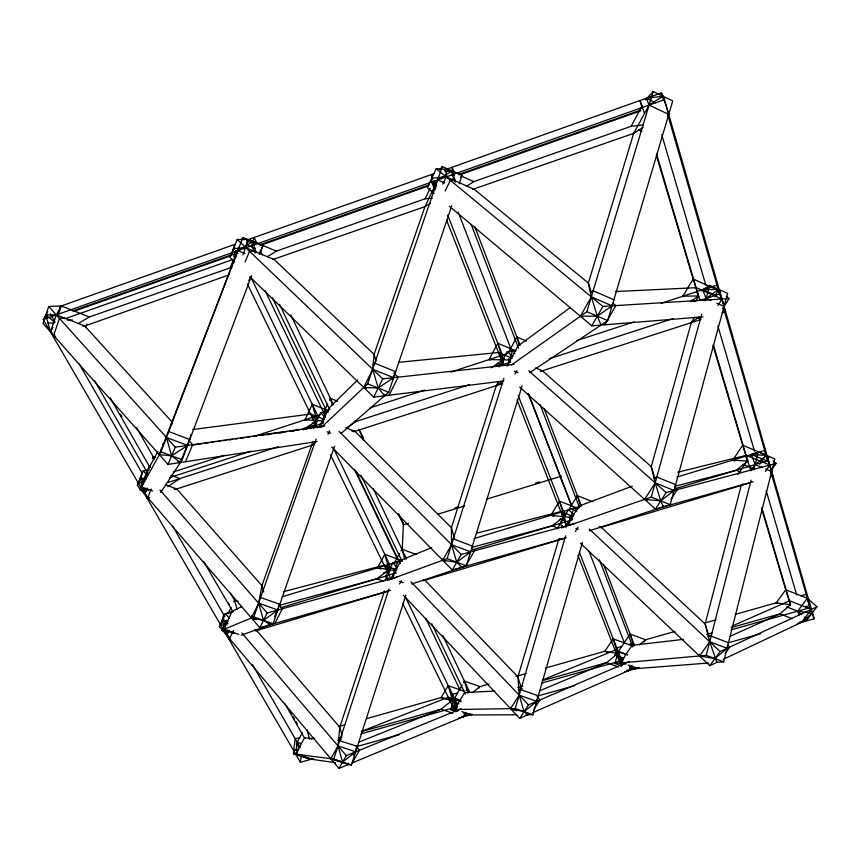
<?xml version="1.0" encoding="UTF-8"?>
<svg xmlns="http://www.w3.org/2000/svg" width="860" height="860" viewBox="0 0 860 860"><rect width="100%" height="100%" fill="white"/><g stroke="black" fill="none" stroke-linecap="round" stroke-linejoin="round"><path stroke-width="1.29" d="M442.739 558.678L442.739 560.268L445.114 561.15M437.708 177.386L437.675 179.912L424.947 206.636L374.089 354.374L372.67 369.23L363.769 387.484L366.22 388.462M431.838 174.429L431.656 182.041L434.827 190.125M402.254 549.357L403.469 522.708M394.202 568.75L393.944 573.577L395.503 572.438M388.913 575.103L389.548 564.214L334.11 449.522M393.783 375.433L392.504 379.926M384.667 394.933L384.603 395.783L378.196 388.043L372.67 369.23L393.633 377.669L378.196 388.043L363.769 387.484L363.855 386.645M355.911 748.673L355.675 751.79L353.675 755.263M348.472 763.132L348.354 764.529L338.958 768.432L219.322 626.521L225.427 613.653L232.673 611.707M330.917 757.337L330.777 758.735L348.354 764.529L342.602 762.046L330.777 758.735L338.002 745.921L339.775 727.237L384.506 590.917M313.642 758.617L300.419 762.304L301.172 756.349L300.677 754.586M296.162 750.135L297.194 742.255L302.44 732.591M322.07 420.024L321.5 423.711L323.209 422.561M316.158 425.453L317.727 415.606L250.765 277.07M278.156 608.353L274.501 616.76M278.21 608.02L278.586 605.741M268.18 623.822L270.567 624.661L270.739 623.661M251.948 615.33L251.432 617.964L256.216 619.63M228.792 638.958L229.276 636.69M227.631 630.111L226.556 635.11L228.319 635.712M225.288 620.909L223.374 629.628L228.351 632.39M580.457 543.262L709.833 665.694L716.81 662.393L723.647 661.867L774.838 458.896L758.326 452.016L751.414 454.478L750.382 456.015M674.992 631.423L645.527 639.765L630.101 634.024L618.2 651.643L614.964 663.468L706.254 655.374L751.102 480.213M753.768 469.807L758.326 452.016M741.46 484.631L705.135 623.951L709.726 641.775L716.81 662.393L716.552 661.383M589.229 530.835L670.241 504.659L727.635 293.357L709.704 285.391L702.77 289.691L701.953 291.024M577.339 509.399L573.749 508.002L568.632 525.567L651.267 497.091L701.749 314.201M705.501 300.602L709.704 285.391M694.514 317.351L691.268 322.661L651.267 466.658L655.191 482.89L660.77 500.875L663.415 506.862L663.189 505.938M525.492 713.864L527.986 714.735L532.867 714.714L582.435 542.391M259.29 254.141L262.859 245.756L242.896 237.446L241.488 240.381M452.758 702.609L450.629 709.618L515.28 708.554L565.643 535.823M558.989 538.607L517.935 676.874L519.182 695.159L524.084 711.639L527.986 714.735L519.73 718.347L403.512 595.335M561.537 528.019L562.246 525.557M529.738 372.627L607.708 320.619L672.746 100.91L653.149 91.569L645.419 99.857M511.453 364.995L586.875 311.675L653.149 91.569M453.467 700.276L462.153 684.85M189.275 440.008L180.396 462.508L177.934 461.583M189.716 438.6L190.146 437.202M190.576 435.805L191.006 434.408M411.736 584.015L466.303 565.816L522.127 385.828M180.675 461.605L180.396 462.508L171.602 455.821L159.401 454.682L160.315 452.016M432.257 198.208L425.206 198.757L276.436 251.131L248.518 239.51L242.95 254.979M498.477 381.646L496.284 385.667L451.425 527.75L451.532 544.67L456.735 562.246L461.723 567.342L461.712 566.385M393.536 578.221L447.135 558.656L503.895 378.26M508.11 364.855L512.839 349.827L515.108 350.772M347.085 764.346L351.45 764.97L405.941 595.034M387.559 580.392L388.354 577.974M294.518 750.318L293.357 753.779L333.723 759.122L388.989 588.863M400.33 562.225L397.922 561.333L392.289 578.672L390.892 579.178L401.373 559.935L431.827 547.616M239.005 247.078L159.401 454.682M296.431 744.556L297.194 742.255L301.097 743.545M235.049 258.613L232.157 252.657L234.941 244.326L61.264 305.977L48.751 306.472L43 323.457L168.033 464.411L317.222 441.502M147.995 496.156L147.21 498.467L149.737 497.65M341.012 433.526L388.698 392.235L451.822 205.648M459.197 183.846L462.067 175.365L442.255 166.56L440.019 169.441M160.411 451.715L161.734 447.823M162.938 444.308L163.174 443.61M146.221 489.458L144.652 494.059L146.082 494.575M57.641 316.534L61.264 305.977L89.354 316.974L231.856 267.288M321.586 427.173L367.65 383.829L442.255 166.56M53.61 335.421L59.469 318.415L64.683 318.157M241.165 635.207L273.125 623.736L334.519 446.233M312.933 441.685L261.934 585.671L258.634 603.193L251.432 617.964L263.482 620.361L270.567 624.661M222.417 627.983L221.568 630.38L253.807 616.975L316.104 439.137M320.393 426.882L325.962 410.983L328.24 411.886M85.516 327.703L86.795 324.134M225.922 624.285L224.137 629.316L238.725 634.368M160.713 492.554L182.191 459.777L251.582 275.673M259.699 254.141L262.859 245.756M141.75 484.933L144.609 477.472L145.749 477.891M143.512 481.686L141.502 486.9L152.596 490.963M145.544 491.995L139.836 489.91L160.981 451.855L242.896 237.446M149.328 469.839L143.254 470.785L137.278 485.502L259.849 627.725L390.633 590.336M244.853 248.432L248.518 239.51L237.22 239.467L229.932 257.398L234.705 262.031M144.91 476.719L145.222 475.967M145.845 474.451L146.307 473.312M146.619 472.548L146.92 471.796M147.458 470.495L149.328 465.894M152.349 458.487L153.112 456.638L136.665 427.635M230.351 267.352L233.479 259.666M235.285 255.248L237.543 249.712M237.736 249.25L238.112 248.325M157.842 451.597L149.586 466.797L141.018 487.792L146.501 491.554M147.178 487.921L144.652 494.059L143.007 488.093M147.726 497.628L151.274 489.039M245.078 262.042L249.529 251.26L254.227 251.238M168.033 464.411L175.203 447.178L324.671 425.915M260.139 251.002L262.364 254.829M248.787 280.725L249.25 279.629M249.701 278.522L250.163 277.425M185.459 461.734L192.672 444.695L189.06 440.707L189.834 439.492L168.743 431.526L168.055 432.795M306.149 420.207L305.01 419.766L312.255 404.297L328.208 410.542M313.298 428.215L320.629 412.736L328.015 411.757M453.811 172.72L446.179 169.334L436.256 168.689L427.28 187.652L434.149 193.425M228.04 613.771L231.028 607.461M233.726 601.796L234.49 600.172L230.534 593.185M323.457 412.918L327.606 404.189M329.455 400.287L330.39 398.341L337.668 401.212M425.206 198.757L430.172 188.308M432.956 182.471L433.504 181.299L436.181 186.287M319.974 426.925L328.971 408.038L357.695 379.894M441.675 178.773L442.792 176.418M445.609 170.517L446.179 169.334L444.383 170.441M228.803 630.423L226.556 635.11L222.364 620.114L223.965 618.974M442.782 184.018L446.19 176.902L446.179 169.334M229.566 638.679L233.511 630.487M327.993 434.321L329.724 430.752M445.19 191.017L450.339 180.321L454.445 180.557M259.849 627.725L267.137 612.954L396.772 577.135M249.755 276.662L373.702 397.148L382.732 378.873L514.065 364.371M274.964 623.403L282.273 608.772L278.758 604.774L279.844 604.311L260.623 597.507L259.613 597.99M389.064 395.235L398.094 377.175L393.934 373.219L395.664 371.649L374.734 363.21L373.089 364.823M380.7 569.008L377.562 567.858L384.785 554.356L401.577 560.57L392.902 562.859L385.592 576.351L389.193 580.167M490.189 360.039L489.071 359.577L497.789 343.29L515.86 350.815L514.237 351.933M499.026 366.801L507.228 351.665L515.86 350.815M54.685 334.712L53.449 336.991L55.588 336.238M384.742 580.769L386.989 576.619M395.998 562.924L394.525 562.709L399.567 553.399M400.954 550.851L401.878 549.153L416.262 554.496M508.539 352.374L515.753 339.077M516.312 338.044L516.871 337.012L526.503 341.054M466.776 186.072L473.871 181.632L631.089 126.302L642.345 105.533M312.019 758.079L311.374 759.251L295.646 754.08L304.451 737.912L284.606 703.168M506.938 366.102L517.784 346.193L570.191 307.654M394.719 573.147L395.181 572.319M395.632 571.481L396.084 570.642M509.786 361.963L510.335 360.953M52.987 327.359L50.493 331.895L52.051 332.498M399.535 583.994L401.394 580.629M514.957 374.132L516.881 370.628M667.887 115.96L668.758 114.401L666.221 106.446M300.419 762.304L43.29 319.512L47.762 311.653M338.958 768.432L346.268 755.628L461.132 708.823M331.702 446.996L452.296 570.008L461.207 554.42L574.985 523.461M449.393 206.228L591.788 325.822L602.882 306.407L729.119 298.56L723.797 307.106L725.593 311.567L722.024 312.717M469.356 554.066L470.603 550.905M610.783 308.095L612.083 305.837L611.825 304.795M465.582 566.245L474.483 550.808L472.086 548.411M604.795 324.768L615.846 305.601L612.986 303.247M464.637 691.429L448.264 685.699L441.105 697.578L366.575 718.659M554.012 516.494L550.894 515.29L559.419 501.122L578.232 508.486M683.947 296.7L682.829 296.216L693.171 279.038L656.47 155.843M576.662 511.582L576.082 507.647L568.481 509.604L559.86 523.772L563.472 527.191M463.518 682.603L464.432 681.109L479.987 686.581L488.996 684.033M557.151 528.836L564.59 516.613M568.46 510.26L577.35 495.661L592.809 501.745M695.869 301.021L698.728 296.334M569.61 518.225L570.148 517.344M575.534 508.529L576.082 507.647L574.598 508.776M494.952 691.021L464.637 692.644L454.273 709.554L457.112 711.446M565.987 527.169L566.181 523.654M566.761 525.922L578.92 506.078L632.25 486.19M704.738 300.677L706.103 298.442L718.68 289.379L720.712 295.754M714.488 296.668L718.433 290.261L720.379 291.766M575.361 531.523L578.06 527.169M479.063 688.075L479.987 686.581L472.226 692.751M461.573 716.283L463.196 716.832L465.862 712.532M717.982 305.44L721.97 299L721.088 296.818L724.099 306.386L722.712 308.6M464.12 713.628L469.893 714.961L470.656 713.736M519.73 718.347L528.47 704.878L629.413 661.534M519.709 387.118L655.438 509.098L666.134 492.597L776.129 463.4L773.075 460.863M535.253 703.577L536.704 701.341L536.565 699.642M672.66 492.673L674.079 490.49L673.842 489.577M533.544 709.909L540.08 699.889L537.016 696.707M670.94 499.423L677.336 489.63L674.627 487.244M632.627 646.01L613.201 638.829L604.881 651.257L545.659 668.005M734.795 460.992L732.741 460.143L742.696 445.254L713.026 345.666M737.966 474.376L747.791 459.842M683.356 639.378L632.154 645.301L620.103 663.006L621.866 665.264M759.67 464.196L765.98 454.951L769.023 457.488M643.925 642.097L645.527 639.765L639.399 644.817M626.983 670.047L628.574 670.628L632.132 665.468M765.464 471.43L769.84 465.066L765.98 454.951L742.696 445.254L747.738 461.164L736.192 470.291L674.745 486.351M776.129 463.4L771.022 470.796L772.968 475.924L770.549 476.655M629.907 667.618L635.594 668.671L636.475 667.392M770.882 472.591L771.678 471.441L766.593 455.467L751.414 454.478L755.101 464.583L762.207 467.528M699.556 655.965L709.726 641.775L727.066 648.289L714.961 658.62L699.556 655.965L699.234 654.632M709.833 665.694L720.132 651.504L817 606.73L807.346 598.248L785.76 589.788L761.67 508.926M725.184 653.471L729.914 646.978L727.334 644.591M798.994 614.868L797.671 611.159L807.346 598.248L812.098 613.201L801.617 622.296L800.026 621.683M801.617 622.296L811.421 609.31L789.598 600.796L732 626.101M723.282 659.33L807.228 619.641L817 606.73M460.508 177.246L462.067 175.365M324.478 412.435L325.962 410.983M628.574 670.628L633.368 666.65M463.196 716.832L467.442 713.434M740.836 485.556L742.986 483.836M301.172 756.349L302.623 755.22M311.406 739.224L313.588 737.536M557.914 540.36L560.161 538.639M572.394 518.688L570.137 520.408L569.589 516.462M471.796 547.401L552.131 525.836L565.654 515.57M383.603 592.583L385.14 591.433M509.926 351.966L512.839 349.827M590.454 292.755L593.174 290.755L613.889 299.742M278.79 605.526L376.787 578.759L390.784 568.492M400.04 561.698L400.814 561.129M691.268 322.661L699.105 316.985M690.655 301.613L698.535 295.958L656.621 154.058M496.284 385.667L503.637 380.529M510.431 361.565L508.787 362.705L508.443 358.717M491.275 367.811L492.103 367.231M492.92 366.661L504.433 358.706M311.116 445.502L315.351 442.642M346.881 427.678L356.051 421.454L354.922 421.013M303.3 429.635L317.791 419.927M167.883 486.545L179.923 478.601L170.85 475.247M141.126 477.601L140.255 478.171L141.631 483.127M145.49 474.752L148.113 473.054M643.172 127.28L633.669 133.386L472.419 189.479M430.365 203.25L424.947 206.636L272.631 259.602M432.655 177.654L431.752 178.213L432.085 179.31M443.126 176.547L437.675 179.912L444.695 183.019M444.942 175.429L452.177 170.968L453.5 173.505M267.224 256.721L276.436 251.131M229.405 274.77L84.785 325.994L82.775 325.994M234.5 247.906L233.565 248.465L233.866 249.54M246.648 240.617L248.518 239.51M243.509 247.25L237.844 250.647L244.928 253.571M245.39 246.121L252.894 241.606L254.302 243.305M77.959 323.736L89.354 316.974M46.827 314.427L45.859 314.996L50.493 331.895L56.319 314.9L61.264 305.977L59.351 307.095M241.692 606.655L232.125 611.277L223.374 629.628L234.285 633.401M730.29 636.217L779.891 613.9L790.512 604.795L761.863 507.604M532.587 712.714L630.81 669.661M540.144 690.601L606.633 662.63L617.684 653.546L613.201 638.829M469.743 714.112L352.202 762.928L359.523 750.221L356.104 746.243L357.416 746.362L338.528 740.385M542.542 679.98L615.05 650.128L627.736 654.793M394.525 562.709L397.922 561.333M451.5 539.65L453.349 538.898L472.419 546.089M358.555 742.266L441.062 709.199L452.489 700.137L448.264 685.699M362.135 731.107L448.296 697.256L461.089 701.706M569.696 509.518L573.749 508.002M654.03 478.074L656.803 477.031L675.67 484.653M246.734 240.133L434.236 173.58M444.953 169.775L661.458 92.912L664.5 99.631L814.151 618.791L797.467 623.457M43.29 319.512L664.5 99.631M73.573 310.675L231.738 254.743M234.264 253.84L236.801 252.947M259.58 244.896L429.269 184.878M458.38 174.58L640.517 110.166M73.1 311.567L231.458 255.571M233.995 254.678L236.532 253.775M260.537 245.293L428.097 186.05M459.659 174.881L640.786 110.843M65.07 318.738L233.802 259.183M562.784 527.578L566.536 526.288L517.053 399.997M254.13 436.407L320.275 414.778M450.758 372.1L507.325 353.611M661.157 303.3L716.928 285.058L720.454 293.765L700.18 300.366L696.922 291.604L698.46 296.775M303.999 428.334L315.437 424.603M493.446 366.596L501.079 364.113M144.566 481.342L138.428 483.341L142.061 473.054L79.142 363.877M173.247 472L224.525 455.295M303.429 429.591L323.199 423.152M369.95 407.93L424.862 390.042M496.822 366.607L510.571 362.125M576.695 340.592L634.142 321.877M169.753 477.569L251.066 451.124M167.797 482.535L278.35 446.662M353.503 422.281L469.442 384.656M549.443 358.706L672.875 318.651M174.698 489.587L313.696 444.674M353.492 431.806L502.111 383.786M540.284 371.445L700.362 319.716M454.746 508.023L458.595 506.841M535.597 483.105L539.446 481.923M408.478 523.256L403.372 524.837L398.287 513.968M437.794 514.226L464.561 505.981M486.233 499.305L561.44 476.128M232.533 611.836L223.6 614.545L221.117 625.736L228.083 623.64M281.973 596.84L401.749 560.516M473.86 538.65L579.221 506.69M677.024 477.031L764.68 450.457L768.528 460.53L674.907 488.792M383.431 572.932L388.569 571.373M559.602 519.666L562.182 518.892M281.102 607.633L396.213 572.9M472.377 549.905L572.513 519.687M255.431 630.982L387.935 591.282M423.034 580.769L565.428 538.102M600.076 527.728L751.543 482.342M452.296 570.008L566.213 537.715M299.742 737.568L295.227 738.837L293.658 750.651L298.216 749.372L296.603 754.209L312.384 759.391M338.302 726.657L344.72 724.84M457.165 693.042L452.457 694.375L452.532 705.974L457.294 704.63L455.8 709.532L458.219 710.36M466.195 690.483L468.56 689.817L468.614 692.386M516.043 676.39L526.341 673.477M621.672 646.516L616.749 647.903L618.63 659.255L623.607 657.857L622.253 662.813L625.843 664.135M628.638 644.538L633.583 643.14L634.046 645.656M704.447 623.091L715.982 619.834M735.192 614.405L776.182 602.806L790.512 604.795L785.76 589.788L776.182 602.806L778.085 603.548M801.047 595.776L806.207 594.314L810.281 605.354L805.046 606.827M655.438 509.098L753.113 481.75M338.281 738.106L342.129 737.02M361.404 731.602L441.062 709.199L452.822 713.252M517.731 687.634L522.88 686.183M542.208 680.744L606.633 662.63L618.297 666.876M706.759 634.465L711.897 633.024M731.14 627.606L779.891 613.9L792.393 618.727M337.776 740.374L341.624 739.288M360.856 733.881L457.036 706.866M518.29 689.655L522.16 688.57M541.553 683.12L619.114 661.329M707.791 636.411L711.65 635.325M730.914 629.918L810.066 607.676L814.151 618.791M357.007 746.501L399.384 734.655M458.455 718.154L472.269 714.294M537.575 696.052L574.824 685.646M624.822 671.682L639.313 667.629M728.151 642.818L760.358 633.82M283.413 591.723L384.087 565.181L396.836 569.868M476.633 533.189L560.774 511.582L573.416 516.516M677.594 472.258L746.297 455.305L769.84 465.066L770.28 467.227M140.911 484.9L143.34 484.502M192.866 445.039L202.175 443.717M204.83 443.33L208.819 442.76M211.485 442.384L214.14 442.008M216.806 441.631L220.794 441.062M223.45 440.675L226.115 440.298M228.771 439.922L232.759 439.352M235.425 438.976L238.08 438.6M240.746 438.213L244.734 437.643M247.39 437.267L250.056 436.891M252.711 436.514L256.699 435.945M259.365 435.568L287.294 431.58M289.949 431.204L299.258 429.882M301.914 429.495L311.223 428.173M313.889 427.796L321.866 426.657M267.535 434.741L270.18 434.364M279.457 433.042L282.101 432.666M291.379 431.344L294.023 430.957M192.511 429.581L310.621 414.047L324.467 419.443M373.702 397.148L503.831 380.948M668.758 114.401L649.085 105.081L646.268 98.309L662.963 96.245L664.049 99.653M708.371 636.486L711.166 636.163L728.484 642.699M631.089 126.302L643.355 124.958M398.631 362.307L498.456 352.525L512.194 358.222M444.942 171.645L452.177 170.968L455.542 182.041M591.788 325.822L703.018 316.846M632.96 668.876L708.662 663.017M246.702 241.972L252.894 241.606L256.022 252.431M518.817 689.741L520.794 689.634L538.295 695.826M47.988 323.199L54.234 322.887M615.351 291.562L696.396 287.681L721.97 299L722.658 302.064M67.456 320.146L72.391 319.898M710.897 300.559L706.103 298.442L702.77 289.691L718.68 289.379L719.852 294.518M682.829 296.216L698.535 295.958L693.171 279.038L718.433 290.261L720.196 294.625M467.388 714.972L516.688 714.778M514.054 353.481L514.925 353.492M489.071 359.577L510.625 359.996M540.65 370.714L542.423 370.757L651.267 466.658L655.03 478.773M433.472 187.953L435.956 188.071M305.01 419.766L323.747 420.916M351.869 431.129L354.954 431.333L451.425 527.75L454.607 538.51M732.741 460.143L747.738 461.164L713.338 344.602M314.706 738.654L304.451 737.912L305.493 738.364M574.534 510.496L576.211 510.668M550.894 515.29L572.545 517.602M599.56 527.18L601.269 527.373L705.135 623.951L708.995 636.346M146.114 478.827L140.255 478.171L144.738 481.288M174.096 488.609L176.762 488.921L261.934 585.671L263.719 591.981M786.653 606.88L797.671 611.159L806.669 612.428M807.572 612.557L812.098 613.201L807.346 598.248M335.518 762.691L308.966 758.907L293.357 753.779M399.674 563.461L400.416 563.579M377.562 567.858L395.869 570.642M423.421 579.962L424.926 580.199L517.935 676.874L521.547 689M228.179 621.296L222.364 620.114L227.33 622.93M254.753 630.176L256.731 630.584L339.775 727.237L342.033 735.16M333.723 759.122L351.45 764.97M295.646 754.08L311.374 759.251M461.831 711.618L471.473 714.961M457.875 710.801L454.273 709.554L454.177 697.944L460.949 700.298M463.884 712.886L469.893 714.961M221.568 630.38L228.792 632.874M450.629 709.618L456.165 711.532M254.625 629.853L256.731 630.584M444.018 698.589L441.105 697.578L452.489 700.137L448.296 697.256M445.964 699.266L446.931 699.599M448.866 700.276L452.736 701.62M453.704 701.953L459.003 703.803M253.807 616.975L273.125 623.736M515.28 708.554L532.867 714.714M467.442 692.418L468.248 692.698M516.785 710.812L510.55 708.629L510.474 707.264M238.112 601.441L234.49 600.172L237.124 609.536M614.964 663.468L621.565 665.876M376.787 578.759L383.141 581.08M386.968 571.309L388.01 571.685M607.773 652.321L604.881 651.257L617.684 653.546L615.05 650.128M614.502 654.783L623.822 658.212M399.545 581.328L403.168 582.65M628.23 665.006L637.797 668.5M148.382 490.479L141.018 487.792L144.609 477.472L145.147 479.45M623.672 664.318L620.103 663.006L618.2 651.643L626.832 654.815M629.628 666.5L635.594 668.671M165.27 484.696L176.762 488.921M423.873 579.812L424.926 580.199M160.981 451.855L182.191 459.777M447.135 558.656L466.303 565.816M706.254 655.374L723.647 661.867M155.552 457.541L153.112 456.638L153.94 459.616M552.131 525.836L558.43 528.276M312.954 422.851L316.351 424.173M319.748 425.485L320.877 425.926M560.226 518.913L563.332 520.117M567.901 521.891L569.61 522.558M326.993 431.849L330.67 433.268M575.824 528.352L578.221 529.287M345.838 427.775L354.954 431.333M599.183 526.556L601.269 527.373M321.102 420.701L323.371 421.583M569.266 517.344L572.373 518.548M367.65 383.829L388.698 392.235M651.267 497.091L670.241 504.659M646.978 500.316L644.624 499.38L644.419 498.456M736.192 470.291L741.395 472.43M765.755 468.99L771.678 471.441M498.069 363.296L501.444 364.683M743.008 464.378L754.65 469.184M514.387 371.068L518.032 372.573M246.755 244.906L250.464 246.444M251.7 246.96L255.399 248.497M751.414 454.478L767.808 461.283L766.593 455.467L755.101 464.583L750.898 470.775L745.942 456.133L747.275 460.616M535.64 367.94L542.423 370.757M586.875 311.675L607.708 320.619M582.822 317.286L580.392 316.254L580.188 315.201M697.567 317.813L701.093 319.35M691.741 300.14L695.073 301.602M446.372 176.128L447.598 176.676M452.5 178.837L454.951 179.923M702.77 289.691L716.111 295.603M716.896 303.204L724.099 306.386M461.669 176.214L473.871 181.632M638.313 129.677L641.925 131.365M646.268 98.309L655.986 102.92M232.952 611.772L203.659 561.451M149.586 466.797L150.586 467.517M726.205 296.291L729.119 298.56M54.879 322.339L45.859 314.996L56.319 314.9L84.785 325.994L171.806 421.722L172.43 423.969M436.256 168.689L602.882 306.407M384.087 565.181L389.87 570.18M507.228 351.665L512.947 356.728M528.728 370.724L666.134 492.597M797.671 611.159L801.499 614.545M804.369 617.093L807.228 619.641M401.373 559.935L402.007 560.505M568.481 509.604L573.964 514.731M589.24 529.029L720.132 651.504M237.22 239.467L382.732 378.873M320.629 412.736L325.317 417.465M339.184 431.44L461.207 554.42M310.621 414.047L317.34 420.895M320.447 424.066L321.597 425.238M392.902 562.859L397.438 567.621M410.951 581.779L528.47 704.878M328.971 408.038L329.745 408.865M48.751 306.472L175.203 447.178M143.254 470.785L147.393 475.537M159.981 489.985L267.137 612.954M234.049 249.024L233.565 248.465L245.906 247.787L274.211 259.526L374.089 354.374L376.121 361.286M235.489 250.69L237.887 253.453M225.427 613.653L229.48 618.426M241.843 632.938L346.268 755.628M560.774 511.582L564.579 517.344M578.92 506.078L579.317 506.733M498.456 352.525L503.068 360.297M50.331 313.889L54.836 321.704M172.785 526.363L224.793 616.609M252.528 664.737L300.151 747.372M94.654 380.84L147.909 473.656M120.486 414.187L121.819 416.509M227.986 602.527L229.319 604.849M289.906 710.994L291.239 713.327M293.228 716.821L294.561 719.154M295.894 721.486L297.227 723.819M110.123 397.707L149.984 467.485M517.784 346.193L518.3 347.128M432.096 178.837L431.752 178.213L446.19 176.902L474.258 189.329L588.369 283.037L591.293 292.475M454.155 174.763L454.478 175.386M247.411 284.026L317.297 427.796M330.476 454.897L391.031 579.468M402.695 603.441L455.316 711.704M405.49 597.195L457.284 704.361M265.02 290.465L325.22 415.875M355.717 470.742L397.997 559.15M272.308 297.625L325.478 408.758M354.46 469.323L397.363 559.011M425.743 618.351L459.917 689.784M255.044 252.947L251.614 245.767L254.151 237.5L256.957 243.434M279.543 304.343L329.81 409.801M361.114 475.462L402.093 561.429M431.817 623.779L465.346 694.117M290.777 314.771L333.487 404.856M373.219 488.684L406.576 559.054M442.792 635.454L469.689 692.203M359.609 430.172L363.587 438.686M398.868 514.119L402.856 522.633M358.749 429.452L363.834 440.32M434.279 180.654L436.224 185.642M447.705 215.043L502.444 355.202L503.164 364.543L446.619 220.214M518.193 395.535L564.805 514.893M567.88 522.783L568.707 524.89M579.317 552.077L621.705 660.598L622.468 665.145M577.963 555.463L621.425 666.382M528.513 393.708L571.502 505.196M458.251 212.259L510.733 348.321M528.126 393.396L571.653 506.228M588.971 551.131L624.532 643.312M454.897 181.729L452.231 174.763L452.134 167.216L454.048 172.236M471.226 224.439L518.569 348.268M540.069 404.49L579.575 507.787M599.463 559.828L632.799 646.989M474.774 226.599L520.01 345.247M544.058 408.328L581.317 506.056M603.548 564.353L634.529 645.645M664.414 100.781L665.855 105.318M718.433 290.261L719.777 294.464M765.98 454.951L768.184 461.885M630.101 634.024L633.487 645.086M577.35 495.661L580.629 506.389M618.2 651.643L620.425 658.953M620.984 660.781L622.382 665.361M516.871 337.012L519.386 345.301M567.482 523.471L568.073 525.417M559.419 501.122L564.751 518.655M565.041 519.634L565.342 520.612M497.789 343.29L503.423 361.91M432.752 181.525L435.085 189.254M644.538 113.445L639.99 100.534L641.786 106.565M661.727 134.601L705.823 285.176M717.863 325.94L754.532 451.221M766.206 490.748L796.683 594.894M464.432 681.109L467.883 692.859M454.177 697.944L457.068 707.812M401.878 549.153L404.952 559.666M393.171 573.964L393.719 575.856M384.785 554.356L389.784 571.534M391.461 577.275L392.02 579.188M330.39 398.341L332.454 405.436M320.844 423.281L321.425 425.291M661.458 92.912L663.565 100.212M667.779 114.81L719.82 295.066M723.507 307.848L767.808 461.283M770.947 472.161L810.066 607.676M312.255 404.297L317.243 421.507M234.49 251.7L236.038 257.097M306.934 729.699L309.697 739.46M297.194 742.255L298.936 748.415M226.352 620.275L227.126 623.059M141.9 484.126L142.179 485.115M726.797 647.3L727.066 648.289M663.995 100.502L662.963 96.245L649.085 105.081L633.669 133.386L588.369 283.037L591.336 296.861L597.313 316.158L601.022 325.08L600.839 324.285M567.643 523.052L568.009 525.697M563.461 511.474L564.859 521.998M527.879 713.359L527.986 714.735M451.532 544.67L442.739 560.268L456.735 562.246L470.624 551.851L451.532 544.67M591.336 296.861L580.392 316.254L597.313 316.158L612.083 305.837L591.336 296.861M519.182 695.159L510.55 708.629L524.084 711.639L536.704 701.341L519.182 695.159M655.191 482.89L644.624 499.38L660.77 500.875L674.079 490.49L655.191 482.89M355.675 751.79L342.602 762.046L338.002 745.921L355.675 751.79M277.877 609.987L263.482 620.361L258.634 603.193L277.877 609.987M187.598 445.415L171.602 455.821L166.475 437.471L187.598 445.415"/></g></svg>
